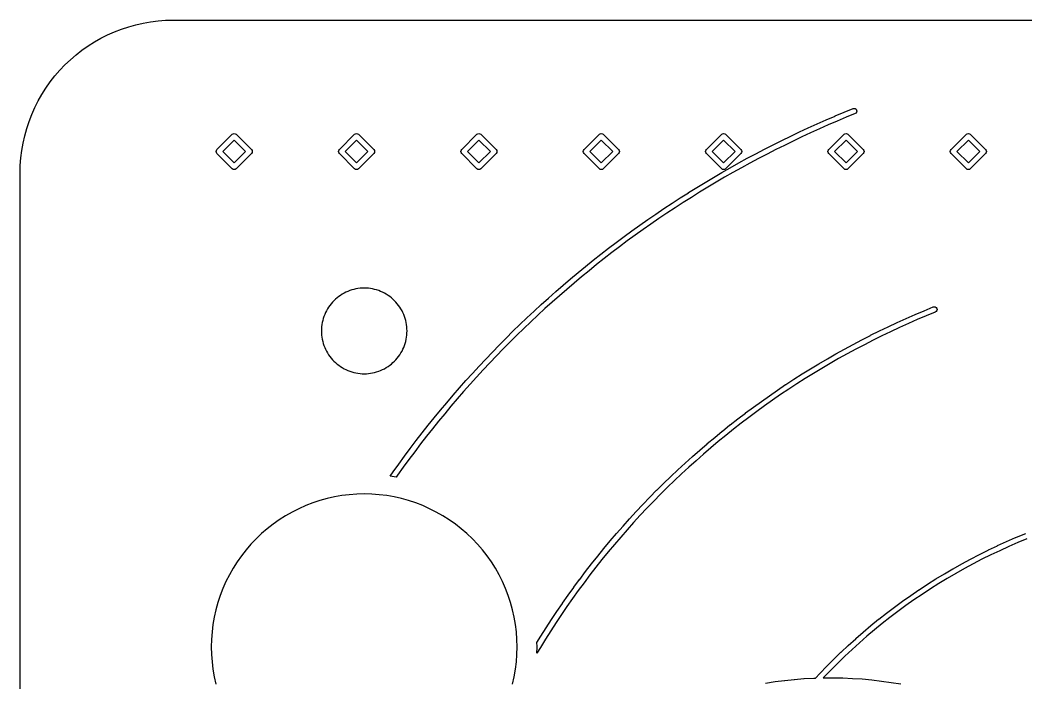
# Model space of a CAD drawing. Header units: millimetres. Extents: x -40 to 40, y -32.5 to 32.5.
# Drawn here: x -40 to -7.12, y 10.82 to 32.5 of the extents above; entities that cross this region are included whole.
import ezdxf

# ---------------------------------------------------------------- set-up
doc = ezdxf.new("R2010")
doc.units = ezdxf.units.MM
for name, color, linetype in [('CUT_INNER', 1, 'Continuous'), ('CUT_OUTER', 1, 'Continuous'), ('ENGRAVE_LINES', 4, 'Continuous')]:
    doc.layers.add(name, color=color, linetype=linetype)

msp = doc.modelspace()

# ---------------------------------------------------------------- linework, layer by layer
at = {"layer": 'CUT_INNER'}
msp.add_lwpolyline([(-28.887, 20.94), (-28.819, 20.935), (-28.75, 20.933), (-28.681, 20.935), (-28.613, 20.94), (-28.545, 20.948), (-28.477, 20.96), (-28.41, 20.975), (-28.344, 20.994), (-28.278, 21.015), (-28.214, 21.04), (-28.151, 21.068), (-28.09, 21.099), (-28.03, 21.133), (-27.972, 21.169), (-27.916, 21.209), (-27.862, 21.251), (-27.81, 21.296), (-27.76, 21.343), (-27.713, 21.393), (-27.668, 21.445), (-27.625, 21.499), (-27.586, 21.555), (-27.549, 21.614), (-27.515, 21.673), (-27.484, 21.735), (-27.457, 21.797), (-27.432, 21.862), (-27.41, 21.927), (-27.392, 21.993), (-27.377, 22.06), (-27.365, 22.128), (-27.357, 22.196), (-27.352, 22.265), (-27.35, 22.333), (-27.352, 22.402), (-27.357, 22.471), (-27.365, 22.539), (-27.377, 22.606), (-27.392, 22.674), (-27.41, 22.74), (-27.432, 22.805), (-27.457, 22.869), (-27.484, 22.932), (-27.515, 22.993), (-27.549, 23.053), (-27.586, 23.111), (-27.625, 23.167), (-27.668, 23.221), (-27.713, 23.273), (-27.76, 23.323), (-27.81, 23.371), (-27.862, 23.416), (-27.916, 23.458), (-27.972, 23.497), (-28.03, 23.534), (-28.09, 23.568), (-28.151, 23.599), (-28.214, 23.627), (-28.278, 23.651), (-28.344, 23.673), (-28.41, 23.691), (-28.477, 23.706), (-28.545, 23.718), (-28.613, 23.727), (-28.681, 23.732), (-28.75, 23.733), (-28.819, 23.732), (-28.887, 23.727), (-28.955, 23.718), (-29.023, 23.706), (-29.09, 23.691), (-29.156, 23.673), (-29.222, 23.651), (-29.286, 23.627), (-29.349, 23.599), (-29.41, 23.568), (-29.47, 23.534), (-29.528, 23.497), (-29.584, 23.458), (-29.638, 23.416), (-29.69, 23.371), (-29.74, 23.323), (-29.787, 23.273), (-29.832, 23.221), (-29.875, 23.167), (-29.914, 23.111), (-29.951, 23.053), (-29.985, 22.993), (-30.016, 22.932), (-30.043, 22.869), (-30.068, 22.805), (-30.09, 22.74), (-30.108, 22.674), (-30.123, 22.606), (-30.135, 22.539), (-30.143, 22.471), (-30.148, 22.402), (-30.15, 22.333), (-30.148, 22.265), (-30.143, 22.196), (-30.135, 22.128), (-30.123, 22.06), (-30.108, 21.993), (-30.09, 21.927), (-30.068, 21.862), (-30.043, 21.797), (-30.016, 21.735), (-29.985, 21.673), (-29.951, 21.614), (-29.914, 21.555), (-29.875, 21.499), (-29.832, 21.445), (-29.787, 21.393), (-29.74, 21.343), (-29.69, 21.296), (-29.638, 21.251), (-29.584, 21.209), (-29.528, 21.169), (-29.47, 21.133), (-29.41, 21.099), (-29.349, 21.068), (-29.286, 21.04), (-29.222, 21.015), (-29.156, 20.994), (-29.09, 20.975), (-29.023, 20.96), (-28.955, 20.948)], close=True, dxfattribs=at)
msp.add_lwpolyline([(-23.9, 10.785), (-23.846, 11.024), (-23.804, 11.266), (-23.774, 11.51), (-23.756, 11.755), (-23.75, 12), (-23.756, 12.245), (-23.774, 12.49), (-23.804, 12.734), (-23.846, 12.975), (-23.9, 13.215), (-23.965, 13.451), (-24.042, 13.684), (-24.131, 13.913), (-24.23, 14.138), (-24.34, 14.357), (-24.461, 14.57), (-24.593, 14.778), (-24.734, 14.979), (-24.885, 15.172), (-25.045, 15.358), (-25.215, 15.536), (-25.392, 15.705), (-25.578, 15.865), (-25.771, 16.016), (-25.972, 16.157), (-26.18, 16.289), (-26.393, 16.41), (-26.612, 16.52), (-26.837, 16.619), (-27.066, 16.708), (-27.299, 16.785), (-27.535, 16.85), (-27.774, 16.904), (-28.016, 16.946), (-28.26, 16.976), (-28.505, 16.994), (-28.75, 17), (-28.995, 16.994), (-29.24, 16.976), (-29.484, 16.946), (-29.725, 16.904), (-29.965, 16.85), (-30.201, 16.785), (-30.434, 16.708), (-30.663, 16.619), (-30.888, 16.52), (-31.107, 16.41), (-31.32, 16.289), (-31.528, 16.157), (-31.729, 16.016), (-31.922, 15.865), (-32.108, 15.705), (-32.285, 15.536), (-32.455, 15.358), (-32.615, 15.172), (-32.766, 14.979), (-32.907, 14.778), (-33.039, 14.57), (-33.16, 14.357), (-33.27, 14.138), (-33.369, 13.913), (-33.458, 13.684), (-33.535, 13.451), (-33.6, 13.215), (-33.654, 12.975), (-33.696, 12.734), (-33.726, 12.49), (-33.744, 12.245), (-33.75, 12), (-33.744, 11.755), (-33.726, 11.51), (-33.696, 11.266), (-33.654, 11.024), (-33.6, 10.785)], dxfattribs=at)
at = {"layer": 'CUT_OUTER'}
msp.add_lwpolyline([(-40, -27.5), (-40, 27.5), (-39.994, 27.745), (-39.976, 27.99), (-39.946, 28.234), (-39.904, 28.475), (-39.85, 28.715), (-39.785, 28.951), (-39.708, 29.184), (-39.619, 29.413), (-39.52, 29.638), (-39.41, 29.857), (-39.289, 30.07), (-39.157, 30.278), (-39.016, 30.479), (-38.865, 30.672), (-38.705, 30.858), (-38.535, 31.035), (-38.358, 31.205), (-38.172, 31.365), (-37.978, 31.516), (-37.778, 31.657), (-37.571, 31.789), (-37.357, 31.91), (-37.138, 32.02), (-36.913, 32.119), (-36.684, 32.208), (-36.451, 32.285), (-36.215, 32.35), (-35.975, 32.404), (-35.734, 32.446), (-35.49, 32.476), (-35.245, 32.494), (-35, 32.5), (35, 32.5)], dxfattribs=at)
at = {"layer": 'ENGRAVE_LINES'}
for points in [[(-17.244, 27.198), (-17.516, 27.036), (-17.787, 26.871), (-18.056, 26.703), (-18.323, 26.533), (-18.589, 26.361), (-18.853, 26.186), (-19.116, 26.009), (-19.376, 25.829), (-19.636, 25.647), (-19.893, 25.462), (-20.149, 25.275), (-20.403, 25.085), (-20.655, 24.894), (-20.905, 24.699), (-21.154, 24.503), (-21.401, 24.304), (-21.645, 24.103), (-21.888, 23.9), (-22.129, 23.694), (-22.369, 23.486), (-22.606, 23.276), (-22.841, 23.064), (-23.074, 22.849), (-23.305, 22.632), (-23.534, 22.414), (-23.761, 22.193), (-23.986, 21.97), (-24.209, 21.744), (-24.43, 21.517), (-24.649, 21.288), (-24.865, 21.057), (-25.08, 20.823), (-25.292, 20.588), (-25.502, 20.351), (-25.71, 20.111), (-25.915, 19.87), (-26.118, 19.627), (-26.319, 19.382), (-26.518, 19.135), (-26.714, 18.887), (-26.908, 18.636), (-27.1, 18.384), (-27.289, 18.13), (-27.476, 17.874), (-27.66, 17.616), (-27.706, 17.552), (-27.902, 17.586), (-27.807, 17.72), (-27.807, 17.721), (-27.622, 17.979), (-27.621, 17.98), (-27.434, 18.236), (-27.434, 18.237), (-27.244, 18.492), (-27.243, 18.492), (-27.051, 18.745), (-27.051, 18.746), (-26.856, 18.997), (-26.856, 18.998), (-26.659, 19.247), (-26.658, 19.248), (-26.459, 19.495), (-26.459, 19.496), (-26.257, 19.741), (-26.257, 19.742), (-26.053, 19.986), (-26.052, 19.987), (-25.846, 20.228), (-25.846, 20.229), (-25.637, 20.469), (-25.637, 20.47), (-25.426, 20.707), (-25.426, 20.708), (-25.213, 20.944), (-25.213, 20.945), (-24.998, 21.179), (-24.997, 21.179), (-24.78, 21.411), (-24.779, 21.412), (-24.56, 21.642), (-24.56, 21.642), (-24.338, 21.87), (-24.338, 21.871), (-24.114, 22.096), (-24.113, 22.097), (-23.888, 22.321), (-23.887, 22.321), (-23.66, 22.543), (-23.659, 22.543), (-23.429, 22.763), (-23.429, 22.763), (-23.197, 22.981), (-23.196, 22.981), (-22.962, 23.196), (-22.962, 23.197), (-22.726, 23.41), (-22.725, 23.41), (-22.488, 23.621), (-22.487, 23.622), (-22.247, 23.83), (-22.247, 23.831), (-22.005, 24.037), (-22.004, 24.037), (-21.761, 24.241), (-21.76, 24.242), (-21.515, 24.443), (-21.514, 24.444), (-21.267, 24.643), (-21.266, 24.644), (-21.017, 24.841), (-21.016, 24.841), (-20.765, 25.036), (-20.764, 25.037), (-20.511, 25.229), (-20.511, 25.229), (-20.256, 25.419), (-20.255, 25.42), (-19.999, 25.607), (-19.998, 25.608), (-19.74, 25.793), (-19.74, 25.794), (-19.48, 25.976), (-19.479, 25.977), (-19.217, 26.157), (-19.217, 26.158), (-18.953, 26.335), (-18.953, 26.336), (-18.688, 26.511), (-18.687, 26.512), (-18.421, 26.685), (-18.42, 26.685), (-18.152, 26.855), (-18.151, 26.856), (-17.881, 27.024), (-17.881, 27.024), (-17.609, 27.19), (-17.609, 27.19), (-17.336, 27.353), (-17.335, 27.353), (-17.061, 27.514), (-17.06, 27.514), (-16.784, 27.672), (-16.784, 27.672), (-16.506, 27.827), (-16.506, 27.828), (-16.227, 27.98), (-16.226, 27.981), (-15.946, 28.13), (-15.946, 28.131), (-15.664, 28.278), (-15.663, 28.279), (-15.38, 28.423), (-15.38, 28.424), (-15.096, 28.566), (-15.095, 28.566), (-14.809, 28.705), (-14.809, 28.706), (-14.522, 28.842), (-14.521, 28.843), (-14.233, 28.977), (-14.232, 28.977), (-13.943, 29.108), (-13.942, 29.109), (-13.652, 29.237), (-13.651, 29.238), (-13.359, 29.363), (-13.358, 29.364), (-13.065, 29.487), (-13.065, 29.487), (-12.771, 29.608), (-12.736, 29.614), (-12.702, 29.607), (-12.673, 29.588), (-12.653, 29.558), (-12.647, 29.524), (-12.654, 29.489), (-12.673, 29.46), (-12.703, 29.441), (-12.996, 29.321), (-13.288, 29.198), (-13.579, 29.072), (-13.869, 28.944), (-14.157, 28.813), (-14.445, 28.68), (-14.731, 28.543), (-15.015, 28.404), (-15.299, 28.263), (-15.581, 28.118), (-15.862, 27.972), (-16.141, 27.822), (-16.419, 27.67), (-16.695, 27.515), (-16.971, 27.358)], [(-33.564, 28.136), (-33.583, 28.166), (-33.59, 28.2), (-33.583, 28.234), (-33.564, 28.264), (-33.064, 28.764), (-33.034, 28.783), (-33, 28.79), (-32.966, 28.783), (-32.936, 28.764), (-32.436, 28.264), (-32.417, 28.234), (-32.41, 28.2), (-32.417, 28.166), (-32.436, 28.136), (-32.936, 27.636), (-32.966, 27.617), (-33, 27.61), (-33.034, 27.617), (-33.064, 27.636)], [(-29.564, 28.136), (-29.583, 28.166), (-29.59, 28.2), (-29.583, 28.234), (-29.564, 28.264), (-29.064, 28.764), (-29.034, 28.783), (-29, 28.79), (-28.966, 28.783), (-28.936, 28.764), (-28.436, 28.264), (-28.417, 28.234), (-28.41, 28.2), (-28.417, 28.166), (-28.436, 28.136), (-28.936, 27.636), (-28.966, 27.617), (-29, 27.61), (-29.034, 27.617), (-29.064, 27.636)], [(-25.564, 28.136), (-25.583, 28.166), (-25.59, 28.2), (-25.583, 28.234), (-25.564, 28.264), (-25.064, 28.764), (-25.034, 28.783), (-25, 28.79), (-24.966, 28.783), (-24.936, 28.764), (-24.436, 28.264), (-24.417, 28.234), (-24.41, 28.2), (-24.417, 28.166), (-24.436, 28.136), (-24.936, 27.636), (-24.966, 27.617), (-25, 27.61), (-25.034, 27.617), (-25.064, 27.636)], [(-21.564, 28.136), (-21.583, 28.166), (-21.59, 28.2), (-21.583, 28.234), (-21.564, 28.264), (-21.064, 28.764), (-21.034, 28.783), (-21, 28.79), (-20.966, 28.783), (-20.936, 28.764), (-20.436, 28.264), (-20.417, 28.234), (-20.41, 28.2), (-20.417, 28.166), (-20.436, 28.136), (-20.936, 27.636), (-20.966, 27.617), (-21, 27.61), (-21.034, 27.617), (-21.064, 27.636)], [(-17.564, 28.136), (-17.583, 28.166), (-17.59, 28.2), (-17.583, 28.234), (-17.564, 28.264), (-17.064, 28.764), (-17.034, 28.783), (-17, 28.79), (-16.966, 28.783), (-16.936, 28.764), (-16.436, 28.264), (-16.417, 28.234), (-16.41, 28.2), (-16.417, 28.166), (-16.436, 28.136), (-16.936, 27.636), (-16.966, 27.617), (-17, 27.61), (-17.034, 27.617), (-17.064, 27.636)], [(-13.564, 28.136), (-13.583, 28.166), (-13.59, 28.2), (-13.583, 28.234), (-13.564, 28.264), (-13.064, 28.764), (-13.034, 28.783), (-13, 28.79), (-12.966, 28.783), (-12.936, 28.764), (-12.436, 28.264), (-12.417, 28.234), (-12.41, 28.2), (-12.417, 28.166), (-12.436, 28.136), (-12.936, 27.636), (-12.966, 27.617), (-13, 27.61), (-13.034, 27.617), (-13.064, 27.636)], [(-9.583, 28.166), (-9.59, 28.2), (-9.583, 28.234), (-9.564, 28.264), (-9.064, 28.764), (-9.034, 28.783), (-9, 28.79), (-8.966, 28.783), (-8.936, 28.764), (-8.436, 28.264), (-8.417, 28.234), (-8.41, 28.2), (-8.417, 28.166), (-8.436, 28.136), (-8.936, 27.636), (-8.966, 27.617), (-9, 27.61), (-9.034, 27.617), (-9.064, 27.636), (-9.564, 28.136)], [(-32.627, 28.2), (-33, 28.573), (-33.373, 28.2), (-33, 27.827)], [(-28.627, 28.2), (-29, 28.573), (-29.373, 28.2), (-29, 27.827)], [(-24.627, 28.2), (-25, 28.573), (-25.373, 28.2), (-25, 27.827)], [(-20.627, 28.2), (-21, 28.573), (-21.373, 28.2), (-21, 27.827)], [(-16.627, 28.2), (-17, 28.573), (-17.373, 28.2), (-17, 27.827)], [(-12.627, 28.2), (-13, 28.573), (-13.373, 28.2), (-13, 27.827)], [(-9, 28.573), (-9.373, 28.2), (-9, 27.827), (-8.627, 28.2)], [(-14.873, 20.427), (-15.138, 20.249), (-15.4, 20.068), (-15.661, 19.883), (-15.919, 19.696), (-16.176, 19.506), (-16.429, 19.312), (-16.681, 19.116), (-16.93, 18.917), (-17.177, 18.715), (-17.422, 18.509), (-17.664, 18.301), (-17.903, 18.09), (-18.14, 17.877), (-18.375, 17.66), (-18.606, 17.441), (-18.836, 17.219), (-19.062, 16.994), (-19.286, 16.767), (-19.507, 16.537), (-19.726, 16.304), (-19.942, 16.069), (-20.154, 15.831), (-20.364, 15.591), (-20.572, 15.348), (-20.776, 15.103), (-20.977, 14.855), (-21.176, 14.605), (-21.371, 14.353), (-21.564, 14.099), (-21.753, 13.842), (-21.939, 13.583), (-22.123, 13.321), (-22.303, 13.058), (-22.48, 12.792), (-22.654, 12.525), (-22.824, 12.255), (-22.992, 11.983), (-23.105, 11.795), (-23.1, 11.984), (-23.1, 12.016), (-23.103, 12.145), (-22.977, 12.35), (-22.977, 12.351), (-22.805, 12.621), (-22.805, 12.622), (-22.63, 12.891), (-22.63, 12.892), (-22.452, 13.158), (-22.452, 13.159), (-22.271, 13.423), (-22.27, 13.424), (-22.086, 13.686), (-22.086, 13.687), (-21.899, 13.947), (-21.898, 13.948), (-21.708, 14.206), (-21.707, 14.207), (-21.514, 14.462), (-21.514, 14.463), (-21.318, 14.716), (-21.317, 14.717), (-21.118, 14.968), (-21.117, 14.968), (-20.915, 15.217), (-20.915, 15.218), (-20.71, 15.464), (-20.709, 15.465), (-20.501, 15.708), (-20.5, 15.709), (-20.29, 15.95), (-20.289, 15.951), (-20.075, 16.189), (-20.075, 16.19), (-19.858, 16.426), (-19.857, 16.427), (-19.638, 16.66), (-19.638, 16.661), (-19.416, 16.892), (-19.415, 16.893), (-19.19, 17.121), (-19.189, 17.122), (-18.962, 17.347), (-18.961, 17.348), (-18.731, 17.571), (-18.731, 17.571), (-18.498, 17.791), (-18.497, 17.792), (-18.262, 18.009), (-18.261, 18.01), (-18.023, 18.224), (-18.023, 18.225), (-17.782, 18.437), (-17.781, 18.437), (-17.539, 18.646), (-17.538, 18.647), (-17.293, 18.853), (-17.292, 18.853), (-17.044, 19.056), (-17.043, 19.057), (-16.793, 19.257), (-16.792, 19.258), (-16.54, 19.455), (-16.539, 19.455), (-16.284, 19.649), (-16.283, 19.65), (-16.026, 19.841), (-16.025, 19.842), (-15.766, 20.029), (-15.765, 20.03), (-15.504, 20.215), (-15.503, 20.215), (-15.239, 20.397), (-15.238, 20.398), (-14.973, 20.576), (-14.972, 20.577), (-14.704, 20.752), (-14.703, 20.753), (-14.433, 20.925), (-14.432, 20.926), (-14.16, 21.095), (-14.159, 21.095), (-13.885, 21.261), (-13.884, 21.261), (-13.608, 21.424), (-13.607, 21.424), (-13.33, 21.584), (-13.329, 21.584), (-13.049, 21.74), (-13.048, 21.741), (-12.767, 21.893), (-12.766, 21.894), (-12.482, 22.043), (-12.481, 22.043), (-12.196, 22.189), (-12.195, 22.19), (-11.909, 22.332), (-11.908, 22.333), (-11.619, 22.472), (-11.618, 22.472), (-11.328, 22.608), (-11.327, 22.608), (-11.036, 22.74), (-11.035, 22.741), (-10.741, 22.869), (-10.74, 22.87), (-10.446, 22.995), (-10.445, 22.996), (-10.149, 23.117), (-10.114, 23.124), (-10.08, 23.117), (-10.051, 23.097), (-10.031, 23.068), (-10.024, 23.034), (-10.031, 22.999), (-10.051, 22.97), (-10.08, 22.951), (-10.376, 22.829), (-10.67, 22.704), (-10.962, 22.576), (-11.252, 22.444), (-11.542, 22.309), (-11.829, 22.171), (-12.115, 22.029), (-12.399, 21.883), (-12.681, 21.735), (-12.962, 21.583), (-13.241, 21.427), (-13.518, 21.269), (-13.793, 21.107), (-14.066, 20.941), (-14.337, 20.773), (-14.606, 20.601)]]:
    msp.add_lwpolyline(points, close=True, dxfattribs=at)
for points in [[(-15.633, 10.814), (-15.321, 10.862), (-15.319, 10.862), (-15.006, 10.902), (-15.004, 10.903), (-14.69, 10.935), (-14.688, 10.936), (-14.374, 10.961), (-14.372, 10.961), (-14.057, 10.978), (-14.054, 10.978), (-13.997, 10.98), (-13.856, 11.131), (-13.855, 11.132), (-13.629, 11.367), (-13.628, 11.368), (-13.398, 11.598), (-13.397, 11.599), (-13.164, 11.826), (-13.162, 11.827), (-12.925, 12.049), (-12.924, 12.05), (-12.682, 12.268), (-12.681, 12.269), (-12.436, 12.484), (-12.435, 12.485), (-12.186, 12.694), (-12.185, 12.695), (-11.933, 12.901), (-11.931, 12.902), (-11.676, 13.103), (-11.674, 13.104), (-11.415, 13.301), (-11.414, 13.302), (-11.151, 13.494), (-11.15, 13.495), (-10.884, 13.683), (-10.883, 13.684), (-10.614, 13.867), (-10.613, 13.868), (-10.341, 14.047), (-10.34, 14.047), (-10.064, 14.221), (-10.063, 14.222), (-9.785, 14.391), (-9.784, 14.392), (-9.503, 14.557), (-9.502, 14.557), (-9.218, 14.717), (-9.217, 14.718), (-8.93, 14.872), (-8.929, 14.873), (-8.64, 15.023), (-8.638, 15.024), (-8.347, 15.168), (-8.346, 15.169), (-8.052, 15.309), (-8.05, 15.31), (-7.754, 15.444), (-7.753, 15.445), (-7.454, 15.575), (-7.453, 15.575), (-7.152, 15.7), (-7.118, 15.706)], [(-7.083, 15.533), (-7.383, 15.409), (-7.68, 15.28), (-7.975, 15.146), (-8.268, 15.007), (-8.558, 14.863), (-8.845, 14.714), (-9.13, 14.56), (-9.413, 14.401), (-9.692, 14.237), (-9.969, 14.069), (-10.243, 13.896), (-10.513, 13.718), (-10.781, 13.536), (-11.046, 13.349), (-11.307, 13.157), (-11.565, 12.961), (-11.82, 12.761), (-12.071, 12.556), (-12.318, 12.347), (-12.562, 12.134), (-12.802, 11.917), (-13.039, 11.696), (-13.272, 11.47), (-13.5, 11.241), (-13.725, 11.008), (-13.744, 10.988), (-13.739, 10.988), (-13.737, 10.988), (-13.422, 10.99), (-13.42, 10.99), (-13.104, 10.984), (-13.102, 10.984), (-12.787, 10.97), (-12.785, 10.97), (-12.47, 10.949), (-12.468, 10.949), (-12.154, 10.92), (-12.152, 10.92), (-11.838, 10.883), (-11.836, 10.883), (-11.524, 10.839), (-11.522, 10.838), (-11.211, 10.787)]]:
    msp.add_lwpolyline(points, dxfattribs=at)

doc.saveas('drawing.dxf')
